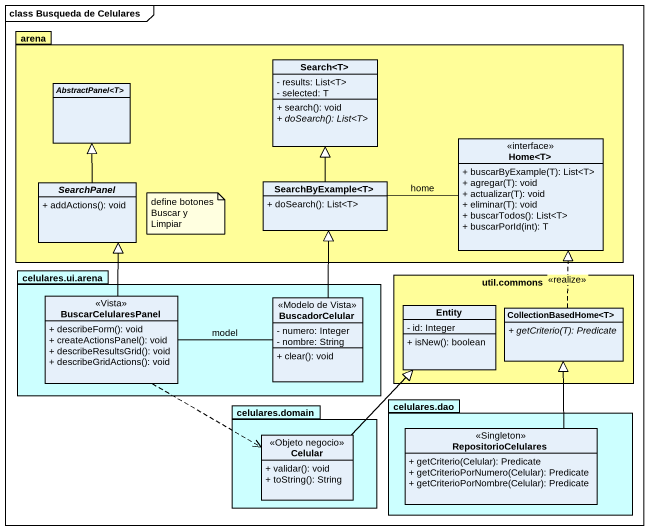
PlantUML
@startuml
mainframe class Busqueda de Celulares
hide circle
hide empty members
skinparam classAttributeIconSize 0
package arena #FFFE99 {
  abstract class "AbstractPanel<T>" as AbstractPanel_T
  class "Search<T>" as Search_T {
    - results: List<T>
    - selected: T
    + search(): void
    {abstract} + doSearch(): List<T>
  }
  class "Home<T>" as Home_T <<interface>> {
    + buscarByExample(T): List<T>
    + agregar(T): void
    + actualizar(T): void
    + eliminar(T): void
    + buscarTodos(): List<T>
    + buscarPorId(int): T
  }
  abstract class SearchPanel {
    + addActions(): void
  }
  class "SearchByExample<T>" as SearchByExample_T {
    + doSearch(): List<T>
  }
}
package "celulares.ui.arena" as celulares_ui_arena #CCFFFF {
  class BuscarCelularesPanel <<Vista>> {
    + describeForm(): void
    + createActionsPanel(): void
    + describeResultsGrid(): void
    + describeGridActions(): void
  }
  class BuscadorCelular <<Modelo de Vista>> {
    - numero: Integer
    - nombre: String
    + clear(): void
  }
}
rectangle "util.commons" as util_commons #FFFE99 {
  class "Entity" as Entity_ {
    - id: Integer
    + isNew(): boolean
  }
  class "CollectionBasedHome<T>" as CollectionBasedHome_T {
    {abstract} + getCriterio(T): Predicate
  }
}
package "celulares.domain" as celulares_domain #CCFFFF {
  class Celular <<Objeto negocio>> {
    + validar(): void
    + toString(): String
  }
}
package "celulares.dao" as celulares_dao #CCFFFF {
  class RepositorioCelulares <<Singleton>> {
    + getCriterio(Celular): Predicate
    + getCriterioPorNumero(Celular): Predicate
    + getCriterioPorNombre(Celular): Predicate
  }
}
SearchPanel -up-|> AbstractPanel_T
SearchByExample_T -up-|> Search_T
SearchByExample_T -right- Home_T : home
BuscarCelularesPanel -up-|> SearchPanel
BuscarCelularesPanel -right- BuscadorCelular : model
BuscarCelularesPanel ..> Celular
BuscadorCelular -up-|> SearchByExample_T
CollectionBasedHome_T .up.|> Home_T : <<realize>>
Celular -up-|> Entity_
RepositorioCelulares -up-|> CollectionBasedHome_T
note as N1
  define botones Buscar y Limpiar
end note
@enduml
